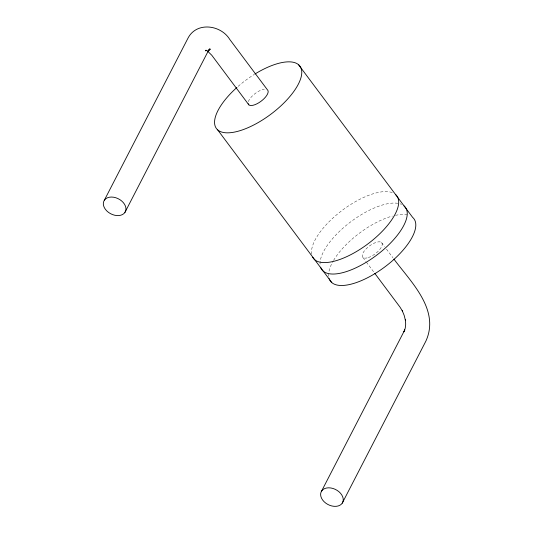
<?xml version="1.0" encoding="UTF-8"?>
<svg xmlns="http://www.w3.org/2000/svg" width="533" height="533" viewBox="0 0 533 533"><rect width="100%" height="100%" fill="white"/><g stroke="black" fill="none" stroke-linecap="round" stroke-linejoin="round"><path stroke-width="0.4" stroke-dasharray="2.67 2" d="M207.317 50.675L205.425 50.961L207.65 50.755M206.844 50.608L205.232 50.315L207.81 51.115M207.177 50.735L205.911 49.982L207.643 51.175M381.508 242.488L384.486 246.466M386.465 249.118L392.908 257.739M362.913 257.479L365.878 261.45M366.371 262.109L374.273 272.683M248.371 101.643A11.986 4.857 -36.8 0 1 264.315 89.244M328.668 276.347A52.107 21.12 -36.8 0 1 328.714 273.003M329.021 271.197A52.107 21.12 -36.8 0 1 333.152 261.103M333.551 260.424A52.107 21.12 -36.8 0 1 392.395 216.065M395.459 215.332A52.107 21.12 -36.8 0 1 407.025 214.866M320.053 264.101A52.107 21.12 -36.8 0 1 348.762 223.34A52.107 21.12 -36.8 0 1 397.778 203.3M400.11 203.826A52.107 21.12 -36.8 0 1 401.602 204.392M238.131 86.379A52.107 21.12 -36.8 0 1 254.214 74.467M311.665 254.214A52.107 21.12 -36.8 0 1 342.093 210.442A52.107 21.12 -36.8 0 1 393.048 192.939M368.296 257.566A11.986 4.857 -36.8 0 0 382.168 243.581A11.986 4.857 -36.8 0 0 366.171 248.804A11.986 4.857 -36.8 0 0 368.296 257.566"/><path stroke-width="0.8" d="M104.341 200.235L187.949 38.249C196.457 21.48 220.862 24.751 229.783 39.462L267.446 89.857A11.986 4.857 -36.8 0 1 260.664 101.53A11.986 4.857 -36.8 0 1 248.191 103.755M124.935 212.414A11.986 8.415 27.3 0 0 113.576 197.217A11.986 8.415 27.3 0 0 105.401 209.342A11.986 8.415 27.3 0 0 124.935 212.414L208.097 51.295L209.982 48.763L208.849 49.949M321.632 491L404.8 329.874L403.967 331.819L405.26 328.108L405.686 324.157L405.346 319.827L405.426 320.48L404.194 315.436L402.208 310.632L402.528 311.212L399.963 307.061L374.772 273.349M342.233 503.185A11.986 8.415 27.3 0 0 330.873 487.981A11.986 8.415 27.3 0 0 322.698 500.107A11.986 8.415 27.3 0 0 342.233 503.185L425.84 341.2C440.345 309.72 410.577 281.704 393.9 259.065M208.929 50.162L210.209 49.402L207.943 50.575M207.643 51.175L211.794 55.265L248.851 104.848M298.573 64.76L412.642 217.391A52.107 21.12 -36.8 0 1 383.94 267.579A52.107 21.12 -36.8 0 1 329.154 278.632M217.717 129.945L331.786 282.577M404.087 205.945A52.107 21.12 -36.8 0 1 375.385 256.133A52.107 21.12 -36.8 0 1 320.599 267.186M254.921 74.027A52.107 21.12 -36.8 0 1 299.746 81.136A52.107 21.12 -36.8 0 1 230.582 132.677A52.107 21.12 -36.8 0 1 236.945 87.432M395.533 194.498A52.107 21.12 -36.8 0 1 368.396 243.521A52.107 21.12 -36.8 0 1 312.684 257.226"/></g></svg>
